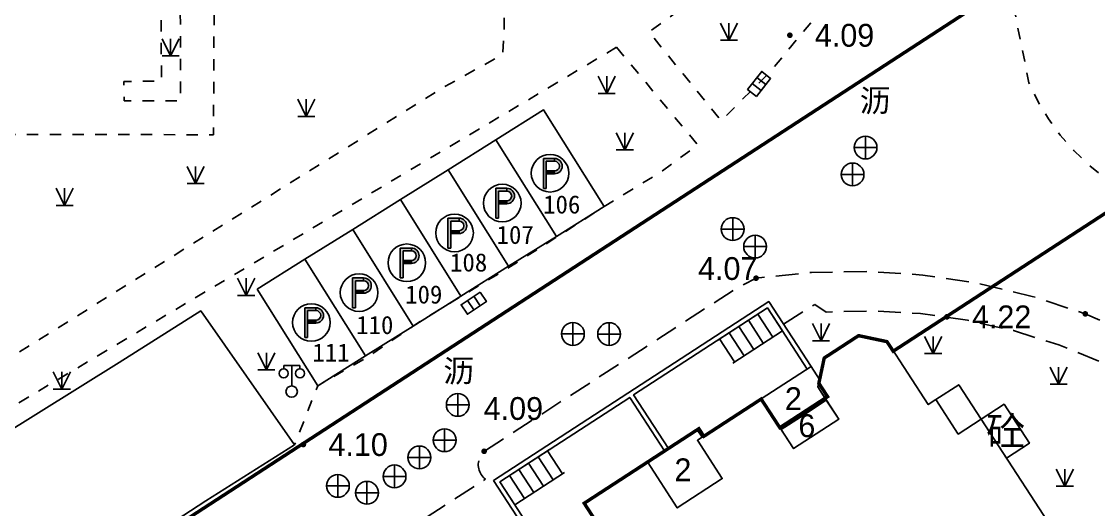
# Model space of a CAD drawing. Extents: x 99002 to 478558, y 2449839 to 2450453.
# Drawn here: x 478403.01 to 478450.25, y 2450126.52 to 2450147.93 of the extents above; entities that cross this region are included whole.
import ezdxf
from ezdxf.enums import TextEntityAlignment as Align

# ---------------------------------------------------------------- set-up
doc = ezdxf.new("R2010")
doc.units = 0
doc.header["$LTSCALE"] = 0.5
for name, pattern in [('2', [0]), ('430600', [3, 2, -1]), ('X0', [4, 3, -1]), ('X6', [2, 1, -1])]:
    doc.linetypes.add(name, pattern=pattern)
doc.layers.get('0').update_dxf_attribs({"linetype": 'CONTINUOUS'})
for name, color, linetype in [('DEFAULT', 1, 'CONTINUOUS'), ('DLDW', 11, 'CONTINUOUS'), ('DLSS', 4, 'CONTINUOUS'), ('DMTZ', 3, 'CONTINUOUS'), ('GCD', 1, 'CONTINUOUS'), ('JMD', 6, 'CONTINUOUS'), ('ZBTZ', 3, 'CONTINUOUS'), ('交通线', 7, 'CONTINUOUS'), ('地下室范围线', 170, 'CONTINUOUS'), ('居民地线', 7, 'CONTINUOUS'), ('房屋面', 7, 'CONTINUOUS'), ('植被点', 114, 'CONTINUOUS'), ('管线点', 7, 'CONTINUOUS'), ('高程点', 7, 'CONTINUOUS')]:
    doc.layers.add(name, color=color, linetype=linetype)
doc.styles.add('HZ', font='STXIHEI.TTF', dxfattribs={"width": 0.8})
doc.styles.add('方正中等线简体', font='FZZDXJW.TTF')
doc.styles.add('方正细等线简体', font='方正细等线简体.ttf')
doc.styles.add('黑体', font='simhei.ttf')
doc.linetypes.add('1161', pattern='A,0,[149,AAA.SHX,S=0.15,R=0,X=0,Y=0],-1.6', length=1.6)
doc.linetypes.add('380202', pattern='A,4.5,[145,ss2007.shx,S=1,R=0,X=0,Y=1],4.5,-0.5,[146,ss2007.shx,S=1,R=0,X=0,Y=0],-0.5', length=10)

# ---------------------------------------------------------------- blocks, each defined once
blk = doc.blocks.new('8202001')
at = {"color": 0, "linetype": 'Continuous', "lineweight": -3, "flags": 128}
for points in [[(-0.75, 1.5), (0, 0)], [(0, 0), (0.75, 1.5)], [(0, 0), (0, 1.5)], [(-0.75, 0), (0.75, 0)]]:
    blk.add_lwpolyline(points, dxfattribs=at)
blk = doc.blocks.new('7201001')
at = {"linetype": '2'}
h = blk.add_hatch(color=0, dxfattribs=at)
edge = h.paths.add_edge_path(flags=0)
edge.add_arc((0, 0), 0.25, 0, 360)
blk = doc.blocks.new('5441011')
at = {"color": 0, "linetype": 'Continuous', "lineweight": -3, "flags": 128}
for points in [[(0, -1), (0, 1)], [(-1, 0), (1, 0)]]:
    blk.add_lwpolyline(points, dxfattribs=at)
at = {"color": 0, "linetype": 'Continuous', "lineweight": -3}
blk.add_circle((0, 0), 1, dxfattribs=at)
blk = doc.blocks.new('5441024')
at = {"color": 0, "linetype": 'Continuous', "lineweight": -3, "flags": 128}
blk.add_lwpolyline([(1, 0.5), (1, -0.5), (-1, -0.5), (-1, 0.5)], close=True, dxfattribs=at)
for points in [[(-0.33, 0.5), (-0.33, -0.5)], [(0.33, -0.5), (0.33, 0.5)]]:
    blk.add_lwpolyline(points, dxfattribs=at)
blk = doc.blocks.new('gc097')
for p, q in [((-0.7, 2.001), (-0.7, 2.301)), ((-0.7, 2.301), (0.7, 2.299)), ((0, 0.5), (0, 2.3)), ((0.7, 2.299), (0.7, 1.999))]:
    blk.add_line(p, q)
for centre, radius in [((-0.7, 1.601), 0.4), ((0.727, 1.6), 0.4), ((0, 0), 0.5)]:
    blk.add_circle(centre, radius)
blk = doc.blocks.new('GC200')
at = {"linetype": 'Continuous', "const_width": 0.2, "flags": 128}
blk.add_lwpolyline([(-0.1, 0, 1), (0.1, 0, 1)], format="xyb", close=True, dxfattribs=at)
blk = doc.blocks.new('gc297')
at = {"linetype": 'Continuous'}
for points in [[(-0.326, 1.046), (0.399, 1.046), (0.399, 1.296), (-0.451, 1.296), (-0.576, 1.296), (-0.576, 1.171), (-0.576, -1.329), (-0.326, -1.329)], [(0.399, -0.054), (-0.326, -0.054), (-0.326, 0.196), (0.399, 0.196)]]:
    blk.add_hatch(color=256, dxfattribs=at).paths.add_polyline_path(points)
h = blk.add_hatch(color=256, dxfattribs=at)
edge = h.paths.add_edge_path()
edge.add_line((0.399, 1.296), (0.399, 1.046))
edge.add_arc((0.399, 0.621), 0.425, -90, 90, ccw=False)
edge.add_line((0.399, 0.196), (0.399, -0.054))
edge.add_arc((0.399, 0.621), 0.675, 270, 450)
for p, q in [((-0.576, 1.171), (-0.576, 1.296)), ((-0.576, 1.296), (-0.451, 1.296)), ((-0.576, -1.329), (-0.576, 1.171)), ((-0.451, 1.296), (0.399, 1.296)), ((-0.326, 1.046), (0.399, 1.046)), ((-0.326, -1.329), (-0.326, 1.046)), ((0.399, 1.296), (0.399, 1.046)), ((0.399, 1.296), (0.399, 1.046)), ((0.399, 0.196), (-0.326, 0.196)), ((-0.326, -0.054), (-0.326, 0.196)), ((0.399, 0.196), (0.399, -0.054)), ((0.399, 0.196), (0.399, -0.054)), ((0.399, 0.196), (0.399, -0.054)), ((0.399, -0.054), (-0.326, -0.054)), ((-0.576, -1.329), (-0.326, -1.329))]:
    blk.add_line(p, q)
blk.add_circle((0, 0), 1.65)
for radius in [0.675, 0.425]:
    blk.add_arc((0.399, 0.621), radius, 270, 90)
blk = doc.blocks.new('gc124')
for p, q in [((-0.75, 1.5), (0, 0)), ((0, 0), (0, 1.5)), ((0, 0), (0.75, 1.5)), ((-0.75, 0), (0.75, 0))]:
    blk.add_line(p, q)

msp = doc.modelspace()

# ---------------------------------------------------------------- linework, layer by layer
at = {"layer": 'DLSS', "color": 4, "linetype": 'X6', "flags": 128}
for points in [[(478444.649, 2450168.32), (478444.493, 2450165.231), (478444.055, 2450162.17), (478443.339, 2450159.162), (478442.352, 2450156.231), (478441.101, 2450153.403), (478439.598, 2450150.701), (478437.854, 2450148.148), (478435.885, 2450145.764), (478433.706, 2450143.57), (478430.529, 2450147.466), (478436.378, 2450151.648), (478439.625, 2450154.634), (478441.606, 2450158.545), (478444.075, 2450169.153)], [(478420.209, 2450160.185), (478422.18, 2450157.17), (478423.359, 2450154.437), (478424.183, 2450149.327), (478424.175, 2450147.485), (478424.121, 2450146.486), (478421.388, 2450144.961), (478394.832, 2450128.379), (478391.366, 2450126.983), (478390.786, 2450128.693), (478391.058, 2450143.952), (478398.588, 2450144), (478398.636, 2450142.981), (478411.433, 2450142.959), (478411.47, 2450150.74), (478407.497, 2450150.793), (478407.555, 2450153.691), (478405.767, 2450153.747), (478405.795, 2450164.241), (478407.963, 2450164.179), (478410.117, 2450163.939), (478412.245, 2450163.525), (478414.332, 2450162.937), (478416.364, 2450162.181), (478418.328, 2450161.262)], [(478409.975, 2450149.29), (478409.986, 2450144.451), (478407.507, 2450144.445), (478407.505, 2450145.301), (478409.146, 2450145.305), (478409.139, 2450148.472), (478407.492, 2450148.468), (478407.49, 2450149.284)]]:
    msp.add_lwpolyline(points, close=True, dxfattribs=at)
for points in [[(478462.734, 2450138.47), (478454.554, 2450139.3), (478453.687, 2450139.511), (478452.842, 2450139.798), (478452.025, 2450140.158), (478451.242, 2450140.588), (478450.501, 2450141.085), (478449.806, 2450141.646), (478449.163, 2450142.265), (478448.577, 2450142.938), (478448.052, 2450143.661), (478447.593, 2450144.426), (478447.203, 2450145.229), (478446.495, 2450148.766), (478448.002, 2450154.918), (478448.992, 2450157.536), (478449.945, 2450160.484), (478450.249, 2450160.994), (478450.598, 2450161.473), (478450.988, 2450161.92), (478451.417, 2450162.329), (478451.882, 2450162.698), (478452.377, 2450163.023), (478452.901, 2450163.303), (478453.447, 2450163.534), (478454.011, 2450163.714), (478454.59, 2450163.844), (478455.178, 2450163.92), (478455.771, 2450163.943), (478463.245, 2450164.651), (478463.18, 2450163.525)], [(478429.11, 2450146.796), (478395.927, 2450127.054), (478394.651, 2450126.537), (478393.366, 2450126.042), (478392.074, 2450125.569), (478390.134, 2450125.038), (478388.245, 2450124.349), (478386.42, 2450123.505), (478384.67, 2450122.514), (478383.008, 2450121.382), (478381.446, 2450120.116), (478379.466, 2450117.337), (478377.75, 2450114.387), (478376.312, 2450111.292), (478375.165, 2450108.078), (478374.039, 2450106.081), (478370.832, 2450103.633), (478344.658, 2450086.461), (478345.301, 2450085.473), (478347.677, 2450087.02), (478361.705, 2450096.135), (478374.871, 2450104.778), (478375.463, 2450105.402), (478378.999, 2450114.317), (478380.132, 2450116.598), (478381.166, 2450117.982), (478381.227, 2450118.006)], [(478429.11, 2450146.796), (478432.668, 2450142.517), (478431.122, 2450141.369), (478428.566, 2450139.806), (478426.488, 2450138.465), (478424.345, 2450137.109), (478422.236, 2450135.834), (478420.248, 2450134.603), (478418.118, 2450133.154), (478416.002, 2450131.945), (478414.992, 2450129.354)]]:
    msp.add_lwpolyline(points, dxfattribs=at)
at = {"layer": 'DLSS', "color": 4, "linetype": '1161', "flags": 128}
for points in [[(478423.82, 2450142.735), (478426.473, 2450138.496), (478428.566, 2450139.806), (478425.914, 2450144.045)], [(478421.726, 2450141.425), (478424.379, 2450137.186), (478426.473, 2450138.496), (478423.82, 2450142.735)], [(478419.633, 2450140.115), (478422.285, 2450135.876), (478424.379, 2450137.186), (478421.726, 2450141.425)], [(478417.539, 2450138.805), (478420.191, 2450134.566), (478422.285, 2450135.876), (478419.633, 2450140.115)], [(478415.445, 2450137.494), (478418.097, 2450133.256), (478420.191, 2450134.566), (478417.539, 2450138.805)], [(478413.351, 2450136.184), (478416.003, 2450131.945), (478418.097, 2450133.256), (478415.445, 2450137.494)]]:
    msp.add_lwpolyline(points, close=True, dxfattribs=at)
at = {"layer": 'JMD', "color": 6, "linetype": 'Continuous', "flags": 128}
msp.add_lwpolyline([(478398.693, 2450118.816), (478411.102, 2450126.894), (478414.992, 2450129.354), (478410.87, 2450135.228), (478407.29, 2450132.963), (478394.84, 2450125.199), (478392.087, 2450124.512), (478389.406, 2450123.585), (478386.817, 2450122.426), (478384.341, 2450121.043), (478381.227, 2450118.006), (478386.963, 2450113.454), (478389.325, 2450115.686), (478391.082, 2450116.617), (478392.911, 2450117.4), (478394.797, 2450118.03), (478396.729, 2450118.503)], close=True, dxfattribs=at)
at = {"layer": '交通线', "color": 4, "linetype": '430600', "lineweight": -3, "flags": 128}
for points in [[(478479.943, 2450132.353), (478463.369, 2450132.238), (478458.881, 2450132.495), (478456.499, 2450132.827), (478454.157, 2450133.376), (478451.875, 2450134.135), (478449.672, 2450135.1), (478447.349, 2450135.868), (478444.97, 2450136.437), (478442.551, 2450136.803), (478440.11, 2450136.964), (478437.664, 2450136.917), (478435.23, 2450136.665), (478434.303, 2450136.175), (478423.303, 2450129.07), (478423.254, 2450129.021), (478423.21, 2450128.967), (478423.17, 2450128.91), (478423.136, 2450128.849), (478423.107, 2450128.786), (478423.083, 2450128.72), (478423.065, 2450128.653), (478423.053, 2450128.584), (478423.047, 2450128.515), (478423.047, 2450128.445), (478423.054, 2450128.376), (478423.066, 2450128.307), (478423.084, 2450128.24), (478423.108, 2450128.175), (478423.137, 2450128.111), (478423.172, 2450128.051), (478423.212, 2450127.994), (478423.256, 2450127.94), (478423.305, 2450127.891), (478423.359, 2450127.846), (478405.874, 2450116.556), (478398.472, 2450111.848), (478398.269, 2450111.229), (478398.12, 2450110.594), (478398.028, 2450109.949), (478397.991, 2450109.298), (478398.012, 2450108.647), (478398.089, 2450107.999), (478398.92, 2450106.624), (478399.674, 2450105.206), (478400.351, 2450103.749), (478400.996, 2450102.171), (478401.783, 2450100.659), (478402.705, 2450099.225), (478403.755, 2450097.882), (478404.384, 2450096.913), (478405.57, 2450094.739), (478406.862, 2450092.628), (478408.257, 2450090.582), (478408.46, 2450090.292), (478408.688, 2450090.019), (478408.938, 2450089.767), (478409.209, 2450089.538), (478409.498, 2450089.333), (478409.804, 2450089.153), (478410.124, 2450089), (478410.457, 2450088.875), (478410.798, 2450088.78), (478411.147, 2450088.714), (478411.5, 2450088.678), (478411.855, 2450088.672), (478412.209, 2450088.698), (478412.559, 2450088.753), (478412.904, 2450088.838), (478414.828, 2450089.959), (478416.657, 2450091.23), (478418.379, 2450092.642), (478417.701, 2450093.593), (478419.102, 2450094.694), (478419.842, 2450093.734), (478420.77, 2450094.295), (478421.712, 2450094.832), (478422.668, 2450095.344), (478425.666, 2450097.102), (478425.678, 2450097.562), (478425.649, 2450098.02), (478425.577, 2450098.474), (478425.465, 2450098.919), (478425.313, 2450099.353), (478425.122, 2450099.77), (478424.893, 2450100.169), (478424.63, 2450100.545), (478424.333, 2450100.896)], [(478436.429, 2450134.654), (478437.804, 2450135.51), (478438.303, 2450135.176), (478440.377, 2450135.229), (478442.448, 2450135.11), (478444.502, 2450134.82), (478446.526, 2450134.363), (478448.505, 2450133.74), (478451.038, 2450132.711), (478453.634, 2450131.849), (478456.28, 2450131.158), (478458.152, 2450130.887), (478460.035, 2450130.711), (478461.925, 2450130.631), (478461.967, 2450129.095), (478463.4, 2450129.112), (478463.402, 2450126.676), (478463.203, 2450126.581), (478463.012, 2450126.469), (478462.832, 2450126.341), (478462.663, 2450126.199), (478462.508, 2450126.042), (478462.366, 2450125.873), (478462.239, 2450125.693), (478462.127, 2450125.502), (478462.033, 2450125.302), (478461.956, 2450125.095), (478461.896, 2450124.883), (478461.855, 2450124.666), (478461.833, 2450124.446), (478461.829, 2450124.225), (478457.14, 2450124.115), (478457.108, 2450108.484), (478454.825, 2450108.59), (478452.549, 2450108.794), (478450.284, 2450109.096), (478448.996, 2450109.072), (478447.714, 2450108.938), (478446.448, 2450108.697), (478446.25, 2450108.792), (478446.062, 2450108.905), (478445.884, 2450109.033), (478445.719, 2450109.176), (478445.566, 2450109.334), (478445.428, 2450109.504), (478445.306, 2450109.686), (478445.2, 2450109.878), (478443.098, 2450113.089)]]:
    msp.add_lwpolyline(points, dxfattribs=at)
at = {"layer": '地下室范围线', "color": 170, "linetype": 'X0', "const_width": 0.15, "flags": 128}
for points in [[(478291.279, 2450048.457), (478273.843, 2450065.24), (478274.774, 2450066.207), (478274.781, 2450071.265), (478268.18, 2450071.274), (478268.186, 2450075.674), (478269.986, 2450075.671), (478269.99, 2450078.471), (478274.09, 2450078.466), (478274.092, 2450080.266), (478274.592, 2450080.265), (478274.598, 2450084.665), (478272.148, 2450084.669), (478272.148, 2450084.469), (478264.048, 2450084.479), (478264.057, 2450091.279), (478267.757, 2450091.275), (478267.766, 2450097.635), (478443.266, 2450253.013), (478450.724, 2450253.003), (478450.716, 2450247.103), (478496.667, 2450247.042), (478496.617, 2450209.048), (478455.116, 2450209.103), (478455.045, 2450155.217), (478360.692, 2450093.851), (478359.326, 2450095.945), (478321.283, 2450071.203), (478306.781, 2450071.223), (478306.772, 2450064.554)], [(478321.488, 2450050.286), (478330.08, 2450055.876), (478330.499, 2450056.175), (478330.89, 2450056.51), (478331.25, 2450056.877), (478331.577, 2450057.275), (478331.868, 2450057.699), (478332.121, 2450058.148), (478332.334, 2450058.616), (478332.506, 2450059.101), (478332.634, 2450059.6), (478332.719, 2450060.108), (478332.759, 2450060.621), (478332.754, 2450061.136), (478332.704, 2450061.648), (478332.61, 2450062.154), (478332.472, 2450062.65), (478332.291, 2450063.132), (478332.069, 2450063.596), (478331.807, 2450064.039), (478325.686, 2450073.441), (478331.381, 2450077.146), (478337.554, 2450067.659), (478342.667, 2450070.986), (478343.912, 2450070.723), (478344.239, 2450070.22), (478346.251, 2450071.529), (478345.433, 2450072.786), (478347.947, 2450074.422), (478347.729, 2450074.757), (478352.759, 2450078.03), (478353.304, 2450077.191), (478362.859, 2450083.409), (478362.314, 2450084.247), (478369.858, 2450089.156), (478370.403, 2450088.318), (478379.958, 2450094.535), (478379.413, 2450095.373), (478384.442, 2450098.646), (478384.66, 2450098.31), (478387.175, 2450099.947), (478387.993, 2450098.69), (478390.004, 2450099.999), (478389.677, 2450100.502), (478389.941, 2450101.746), (478392.966, 2450103.715), (478387.981, 2450111.376), (478394.938, 2450115.903), (478399.923, 2450108.242), (478408.044, 2450113.525), (478409.293, 2450113.261), (478409.618, 2450112.761), (478411.63, 2450114.07), (478410.812, 2450115.327), (478413.326, 2450116.963), (478413.108, 2450117.299), (478418.137, 2450120.571), (478418.683, 2450119.733), (478428.238, 2450125.95), (478427.693, 2450126.789), (478432.722, 2450130.061), (478432.94, 2450129.726), (478435.455, 2450131.362), (478436.273, 2450130.105), (478438.368, 2450131.468), (478437.986, 2450132.055), (478438.221, 2450133.162), (478439.729, 2450134.144), (478440.974, 2450133.88), (478441.247, 2450133.461), (478454.666, 2450142.193), (478469.534, 2450119.344), (478469.386, 2449987.125), (478463.408, 2449983.235), (478462.59, 2449984.493), (478460.494, 2449983.129), (478461.858, 2449981.034), (478460.349, 2449980.052), (478462.531, 2449976.699), (478456.16, 2449972.554), (478453.979, 2449975.907), (478452.386, 2449974.871), (478451.568, 2449976.128), (478444.024, 2449971.219), (478444.842, 2449969.962), (478443.25, 2449968.926), (478445.431, 2449965.573), (478443.583, 2449964.37), (478464.254, 2449932.603), (478459.677, 2449929.625), (478463.818, 2449923.262), (478456.279, 2449918.357), (478453.957, 2449920.592), (478451.602, 2449918.145), (478450.231, 2449919.46), (478441.771, 2449910.669), (478443.141, 2449909.352), (478440.577, 2449906.688), (478423.786, 2449922.843), (478422.018, 2449921.005), (478311.113, 2450027.708), (478313.666, 2450030.362), (478314.171, 2450029.877), (478322.643, 2450038.681), (478322.138, 2450039.167), (478324.564, 2450041.688), (478323.282, 2450042.922), (478325.388, 2450044.293)]]:
    msp.add_lwpolyline(points, close=True, dxfattribs=at)
at = {"layer": '居民地线', "color": 6, "linetype": 'Continuous', "lineweight": -3, "ltscale": 0.5, "flags": 128}
msp.add_lwpolyline([(478425.566, 2450124.941), (478423.719, 2450127.785), (478435.79, 2450135.636), (478437.643, 2450132.788), (478437.475, 2450132.679), (478435.73, 2450135.361), (478429.862, 2450131.545), (478431.388, 2450129.197), (478431.221, 2450129.089), (478429.694, 2450131.436), (478423.994, 2450127.728), (478425.735, 2450125.051)], close=True, dxfattribs=at)
for points in [[(478433.551, 2450133.944), (478435.73, 2450135.361)], [(478435.73, 2450135.361), (478436.385, 2450134.355)], [(478434.892, 2450134.816), (478435.546, 2450133.81)], [(478435.311, 2450135.089), (478435.965, 2450134.083)], [(478434.054, 2450134.271), (478434.708, 2450133.264)], [(478436.385, 2450134.355), (478434.205, 2450132.937)], [(478434.473, 2450134.544), (478435.127, 2450133.537)], [(478433.634, 2450133.998), (478434.289, 2450132.992)], [(478423.994, 2450127.728), (478426.173, 2450129.146)], [(478426.744, 2450128.085), (478426.09, 2450129.091)], [(478425.906, 2450127.539), (478425.251, 2450128.546)], [(478426.325, 2450127.812), (478425.67, 2450128.819)], [(478426.828, 2450128.139), (478424.649, 2450126.721)], [(478425.487, 2450127.267), (478424.832, 2450128.273)], [(478424.649, 2450126.721), (478423.994, 2450127.728)], [(478425.068, 2450126.994), (478424.413, 2450128.001)]]:
    msp.add_lwpolyline(points, dxfattribs=at)
at = {"layer": '居民地线', "color": 6, "linetype": '380202', "lineweight": -3, "ltscale": 0.5, "flags": 128}
msp.add_lwpolyline([(478445.105, 2450130.481), (478444.124, 2450131.99), (478443.118, 2450131.337)], dxfattribs=at)
at = {"layer": '房屋面', "color": 6, "linetype": 'Continuous', "lineweight": -3, "ltscale": 0.5, "flags": 128}
msp.add_lwpolyline([(478448.832, 2450124.745), (478445.105, 2450130.481), (478444.098, 2450129.827), (478443.118, 2450131.337), (478442.782, 2450131.119), (478440.99, 2450133.876), (478439.729, 2450134.144), (478438.206, 2450133.154), (478437.938, 2450131.893), (478438.858, 2450130.477), (478436.879, 2450129.191), (478435.462, 2450131.371), (478432.863, 2450129.682), (478432.662, 2450129.551), (478433.751, 2450127.874), (478431.773, 2450126.588), (478430.465, 2450128.601), (478427.664, 2450126.781), (478428.754, 2450125.104)], dxfattribs=at)
for points in [[(478437.938, 2450131.893), (478438.008, 2450132.225), (478437.643, 2450132.788), (478435.462, 2450131.371), (478436.334, 2450130.03), (478438.313, 2450131.315)], [(478438.313, 2450131.315), (478437.173, 2450130.574), (478437.173, 2450130.574), (478436.334, 2450130.03), (478436.879, 2450129.191), (478438.858, 2450130.477)], [(478445.105, 2450130.481), (478446.111, 2450131.135), (478447.222, 2450129.424), (478446.216, 2450128.77)], [(478432.662, 2450129.551), (478432.863, 2450129.682), (478432.645, 2450130.017), (478430.465, 2450128.601), (478431.773, 2450126.588), (478433.751, 2450127.874)]]:
    msp.add_lwpolyline(points, close=True, dxfattribs=at)

# ---------------------------------------------------------------- block references
at = {"layer": 'DLDW', "color": 11, "linetype": 'Continuous', "xscale": 0.5, "yscale": 0.5}
msp.add_blockref('gc097', (478414.862, 2450131.688, 4.038), dxfattribs=at)
at = {"layer": 'DLSS', "color": 4, "linetype": '1161', "xscale": 0.5, "yscale": 0.5}
for p in [(478426.193, 2450141.271), (478424.099, 2450139.961), (478422.006, 2450138.65), (478419.912, 2450137.34), (478417.818, 2450136.03), (478415.724, 2450134.72)]:
    msp.add_blockref('gc297', p, dxfattribs=at)
at = {"layer": 'GCD', "color": 1, "linetype": 'Continuous'}
ref = msp.add_blockref('GC200', (478424.121, 2450146.486, 4.19), dxfattribs=dict(at, xscale=4.876000004212864e-06, yscale=4.876000004212864e-06, zscale=4.876000004212864e-06))
ref.add_attrib('height', '4.19', dxfattribs={"linetype": 'Continuous', "height": 0.00000975, "style": '方正中等线简体', "width": 0.8}).set_placement((478424.721, 2450145.986, 4.19), align=Align.MIDDLE_LEFT)
ref = msp.add_blockref('GC200', (478433.706, 2450143.57, 4.041), dxfattribs=dict(at, xscale=4.876000004212864e-06, yscale=4.876000004212864e-06, zscale=4.876000004212864e-06))
ref.add_attrib('height', '4.04', dxfattribs={"linetype": 'Continuous', "height": 0.00000975, "style": '方正中等线简体', "width": 0.8}).set_placement((478434.306, 2450143.07, 4.041), align=Align.MIDDLE_LEFT)
ref = msp.add_blockref('GC200', (478448.228, 2450143.264, 4.101), dxfattribs=dict(at, xscale=4.876000004212864e-06, yscale=4.876000004212864e-06, zscale=4.876000004212864e-06))
ref.add_attrib('height', '4.10', dxfattribs={"linetype": 'Continuous', "height": 0.00000975, "style": '方正中等线简体', "width": 0.8}).set_placement((478448.828, 2450142.764, 4.101), align=Align.MIDDLE_LEFT)
ref = msp.add_blockref('GC200', (478428.566, 2450139.806, 4.078), dxfattribs=dict(at, xscale=4.876000004212864e-06, yscale=4.876000004212864e-06, zscale=4.876000004212864e-06))
ref.add_attrib('height', '4.08', dxfattribs={"linetype": 'Continuous', "height": 0.00000975, "style": '方正中等线简体', "width": 0.8}).set_placement((478429.166, 2450139.306, 4.078), align=Align.MIDDLE_LEFT)
ref = msp.add_blockref('GC200', (478415.385, 2450137.327, 4.076), dxfattribs=dict(at, xscale=4.876000004212864e-06, yscale=4.876000004212864e-06, zscale=4.876000004212864e-06))
ref.add_attrib('height', '4.08', dxfattribs={"linetype": 'Continuous', "height": 0.00000975, "style": '方正中等线简体', "width": 0.8}).set_placement((478415.985, 2450136.827, 4.076), align=Align.MIDDLE_LEFT)
ref = msp.add_blockref('GC200', (478418.118, 2450133.154, 4.064), dxfattribs=dict(at, xscale=4.876000004212864e-06, yscale=4.876000004212864e-06, zscale=4.876000004212864e-06))
ref.add_attrib('height', '4.06', dxfattribs={"linetype": 'Continuous', "height": 0.00000975, "style": '方正中等线简体', "width": 0.8}).set_placement((478418.718, 2450132.654, 4.064), align=Align.MIDDLE_LEFT)
at = {"layer": 'ZBTZ', "color": 3, "linetype": 'Continuous', "xscale": 0.5, "yscale": 0.5}
for p in [(478434.043, 2450147.109), (478409.552, 2450146.414), (478428.683, 2450144.775), (478415.501, 2450143.764), (478429.475, 2450142.295), (478410.648, 2450140.821), (478404.902, 2450139.858), (478412.865, 2450135.909), (478413.75, 2450132.646), (478404.78, 2450131.802)]:
    msp.add_blockref('gc124', p, dxfattribs=at)
at = {"layer": '植被点', "color": 3, "linetype": 'Continuous', "ltscale": 0.5, "xscale": 0.5, "yscale": 0.5}
for p in [(478438.08, 2450133.922, 9999), (478442.998, 2450133.353, 9999), (478448.5, 2450132.011, 9999), (478448.776, 2450127.537, 9999)]:
    msp.add_blockref('8202001', p, dxfattribs=at)
at = {"layer": '管线点', "color": 2, "linetype": 'Continuous', "ltscale": 0.5, "yscale": 0.5}
for p, xscale, rotation in [((478435.365, 2450145.186, 4.047), 0.4999999998894231, 231.8350892521254), ((478422.847, 2450135.569, 4.068), 0.4999999999421805, 33.91119936870849)]:
    msp.add_blockref('5441024', p, dxfattribs=dict(at, xscale=xscale, rotation=rotation))
at = {"layer": '管线点', "color": 2, "linetype": 'Continuous', "ltscale": 0.5, "xscale": 0.5, "yscale": 0.5}
for p in [(478440.033, 2450142.397, 4.069), (478439.464, 2450141.216, 4.075), (478434.206, 2450138.818, 4.062), (478435.19, 2450138.052, 4.065), (478427.197, 2450134.218, 4.071), (478428.786, 2450134.212, 4.073), (478422.146, 2450131.104, 4.079), (478421.57, 2450129.555, 4.064), (478420.463, 2450128.8, 4.074), (478416.888, 2450127.551, 4.086), (478419.372, 2450127.968, 4.064), (478418.164, 2450127.248, 4.075)]:
    msp.add_blockref('5441011', p, dxfattribs=at)
at = {"layer": '高程点', "color": 7, "linetype": 'Continuous', "ltscale": 0.5, "xscale": 0.5, "yscale": 0.5}
for p in [(478436.713, 2450147.324, 4.09), (478435.23, 2450136.665, 4.07), (478449.672, 2450135.1, 4.1), (478443.602, 2450134.968, 4.22), (478415.375, 2450129.366, 4.1), (478423.303, 2450129.07, 4.09)]:
    msp.add_blockref('7201001', p, dxfattribs=at)

# ---------------------------------------------------------------- texts
at = {"layer": 'DEFAULT', "color": 3, "linetype": 'Continuous', "ltscale": 0.5, "style": '黑体'}
msp.add_text('沥', height=1, dxfattribs=at).set_placement((478421.512, 2450132.1))
at = {"layer": 'DEFAULT', "color": 7, "linetype": 'Continuous', "ltscale": 0.5, "style": '方正细等线简体'}
for s, height, p in [('2', 1, (478436.495, 2450130.88)), ('6', 1, (478437.086, 2450129.691)), ('砼', 1.25, (478445.329, 2450129.327)), ('2', 1, (478431.651, 2450127.757))]:
    msp.add_text(s, height=height, dxfattribs=at).set_placement(p)
at = {"layer": 'DLSS', "color": 4, "linetype": '1161', "style": 'HZ'}
for s, p in [('106', (478425.891, 2450139.501)), ('107', (478423.849, 2450138.169)), ('108', (478421.807, 2450136.957)), ('109', (478419.838, 2450135.552)), ('110', (478417.69, 2450134.212)), ('111', (478415.77, 2450133.001))]:
    msp.add_text(s, height=0.8, dxfattribs=at).set_placement(p)
at = {"layer": 'DMTZ', "color": 3, "linetype": 'Continuous', "style": 'HZ'}
msp.add_text('沥', height=1, dxfattribs=at).set_placement((478439.776, 2450143.96))
at = {"layer": '高程点', "color": 7, "linetype": 'Continuous', "ltscale": 0.5, "style": '方正中等线简体'}
for s, p in [('4.09', (478437.812, 2450146.822, 4.09)), ('4.07', (478432.688, 2450136.588, 4.07)), ('4.22', (478444.702, 2450134.467, 4.22)), ('4.09', (478423.285, 2450130.447, 4.09)), ('4.10', (478416.475, 2450128.864, 4.1))]:
    msp.add_text(s, height=1, dxfattribs=at).set_placement(p)

doc.saveas('drawing.dxf')
